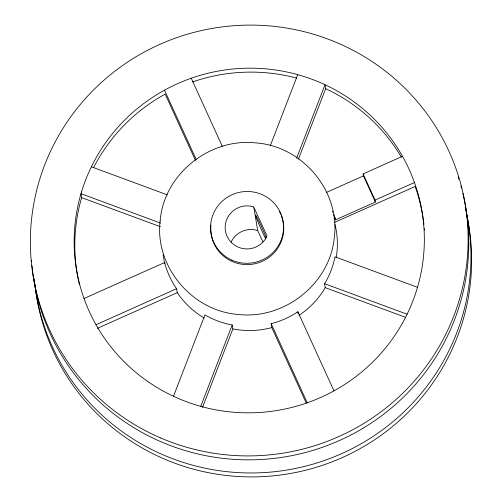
<?xml version="1.0" encoding="UTF-8"?>
<svg xmlns="http://www.w3.org/2000/svg" width="502" height="502" viewBox="0 0 502 502"><rect width="100%" height="100%" fill="white"/><g stroke="black" fill="none" stroke-linecap="round" stroke-linejoin="round"><path stroke-width="0.75" d="M336.12 257.846C338.135 246.858 337.739 235.375 335.003 224.551M160.602 223.114L80.998 193.697L81.657 197.637L81.129 199.426A175.179 172.249 -9.5 0 0 77.986 278.083M173.485 396.266L204.929 314.88C213.294 319.818 222.637 323.257 232.2 324.957L232.859 328.898L202.538 407.373M270.22 145.875L297.73 74.666M200.756 406.344L232.2 324.957M296.644 158.136L325.001 84.744L325.66 88.678L298.426 159.165M299.092 315.25C309.772 308.222 318.77 298.665 325.233 287.646L324.574 283.712C329.607 275.498 333.177 266.28 334.966 256.817L417.488 287.307M333.987 390.851L297.824 311.742C289.761 317.233 280.624 321.311 271.155 323.652L271.814 327.586L306.276 403.162M334.464 217.749L335.436 219.87L375.383 202.03L363.442 175.888L363.115 173.918L402.472 156.279M84.029 298.477L164.637 262.527C166.971 271.852 171.075 280.831 176.591 288.706L177.25 292.647C184.209 302.988 193.502 311.817 204.32 318.042M326.35 192.448L363.442 175.888M96.014 324.731L176.591 288.706M333.849 218.464L335.104 217.899L333.535 214.461M97.382 328.346L177.25 292.647M375.383 202.03L375.05 200.066L414.464 182.527M334.508 222.399L415.123 186.468A175.179 172.249 -9.5 0 1 422.954 217.19M271.814 327.586C259.157 330.987 245.716 331.445 232.859 328.898M253.755 206.968L249.858 206.008A21.9 21.53 -9.5 0 0 226.044 221.432A21.9 21.53 -9.5 0 0 237.678 246.902A21.9 21.53 -9.5 0 0 265.125 239.435L266.97 235.915L253.755 206.968L257.708 230.581L262.866 241.876M257.708 230.581L253.811 229.621A21.9 21.53 -9.5 0 0 231.19 241.945M91.389 166.802L167.342 194.87M324.574 283.712L407.097 314.208M81.657 197.637L160.527 226.778M325.233 287.646L405.566 317.333M325.66 88.678L327.367 89.475A175.179 172.249 -9.5 0 1 401.324 157.082M164.505 90.159L196.1 159.291M195.46 160.376L165.164 94.094A175.179 172.249 -9.5 0 0 93.523 167.762M363.115 173.918L375.05 200.066M191.243 78.218L222.455 146.659M271.155 323.652L307.243 402.786M164.631 263.6L163.106 254.859M332.588 211.135L332.813 212.302M335.104 217.899L335.436 219.87M297.824 311.742L298.157 313.712M164.637 262.527L164.857 263.839M462.838 193.427A218.979 215.308 -9.5 0 1 285.462 456.795A218.979 215.308 -9.5 0 1 31.965 265.583M31.632 261.705A218.979 215.308 -9.5 0 1 31.526 260.155M458.144 176.974A218.979 215.308 -9.5 0 1 458.859 179.189M460.867 185.897A218.979 215.308 -9.5 0 1 461.489 188.15M465.216 207.301A218.979 215.308 -9.5 0 1 287.269 469.979A218.979 215.308 -9.5 0 1 34.161 278.698M466.226 212.748A218.979 215.308 -9.5 0 1 287.928 473.913A218.979 215.308 -9.5 0 1 34.971 284.182M423.06 217.899A175.179 172.249 -9.5 0 1 423.475 220.761M423.569 221.476A175.179 172.249 -9.5 0 1 423.92 224.338M424.353 228.648A175.179 172.249 -9.5 0 1 424.472 230.085M79.36 284.433A175.179 172.249 -9.5 0 1 78.124 278.792M192.592 81.914A175.179 172.249 -9.5 0 1 296.569 78.092M265.796 238.99A14.596 0.678 65.9 0 1 257.149 219.845A14.596 0.678 65.9 0 1 257.645 218.552A14.596 0.678 65.9 0 1 266.248 237.81M281.465 216.004A36.495 35.887 -9.5 0 1 251.878 264.284A36.495 35.887 -9.5 0 1 210.978 225.229M279.507 211.725A36.495 35.887 -9.5 0 1 280.875 214.549M160.176 220.378C154.378 266.512 192.247 311.171 238.337 314.459C284.402 319.824 330.36 283.511 334.363 237.019C340.161 190.885 302.292 146.22 256.202 142.938C210.131 137.567 164.173 173.887 160.176 220.378M81.487 192.021L80.471 195.491A175.179 172.249 -9.5 0 0 171.778 395.469L175.085 397.013A175.179 172.249 -9.5 0 0 199.056 405.873L202.576 406.852A175.179 172.249 -9.5 0 0 406.281 315.89L407.869 312.627A175.179 172.249 -9.5 0 0 416.999 288.989L418.015 285.519A175.179 172.249 -9.5 0 0 326.708 85.541L323.401 83.991A175.179 172.249 -9.5 0 0 299.43 75.137L295.91 74.158A175.179 172.249 -9.5 0 0 92.205 165.12L90.617 168.383A175.179 172.249 -9.5 0 0 81.487 192.021M160.722 437.989A218.979 215.308 -9.5 0 0 466.866 216.274A218.979 215.308 -9.5 0 0 120.147 67.255A218.979 215.308 -9.5 0 0 160.722 437.989M231.861 260.111A36.495 35.887 -9.5 0 0 283.366 223.817A36.495 35.887 -9.5 0 0 225.919 198.234A36.495 35.887 -9.5 0 0 231.861 260.111"/></g></svg>
